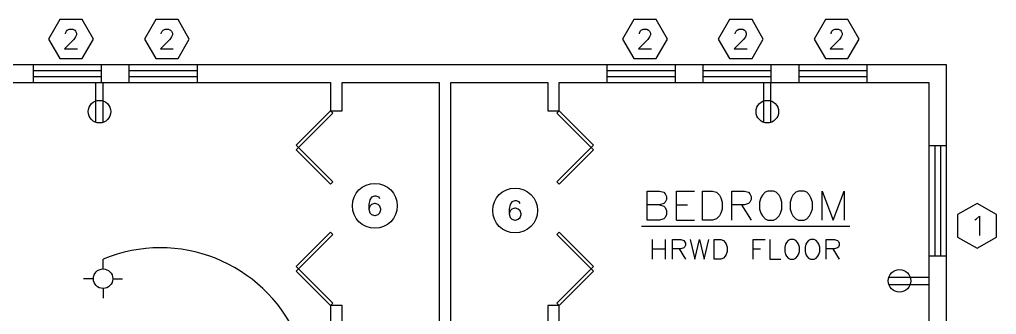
# Paper-space layout 'D-size Plot' of a CAD drawing. Extents: x 0 to 34.1, y 0 to 23.
# Drawn here: x 15.24 to 21.52, y 16.36 to 18.25 of the extents above; entities that cross this region are included whole.
import ezdxf
from ezdxf.xclip import XClip

# ---------------------------------------------------------------- set-up
doc = ezdxf.new("R2010")
doc.units = 0
doc.header["$XCLIPFRAME"] = 0
for name, color, linetype in [('DB - Windows', 7, 'Continuous'), ('Doors', 7, 'Continuous'), ('Lighting', 7, 'Continuous'), ('Power', 7, 'Continuous'), ('Text', 7, 'Continuous'), ('Walls', 7, 'Continuous')]:
    doc.layers.add(name, color=color, linetype=linetype)

# ---------------------------------------------------------------- blocks, each defined once
blk = doc.blocks.new('Viewport2')
at = {"layer": 'DB - Windows', "color": 5, "linetype": 'Continuous', "lineweight": 25, "true_color": 0x0000ff}
for p, q in [((15.3297, 17.9619), (15.3297, 17.8477)), ((15.3297, 17.9235), (15.7672, 17.9235)), ((15.7672, 17.9619), (15.7672, 17.8477)), ((15.9464, 17.9619), (15.9464, 17.8477)), ((15.9464, 17.9235), (16.3839, 17.9235)), ((16.3839, 17.9619), (16.3839, 17.8477)), ((19.0197, 17.9619), (19.0197, 17.8477)), ((19.0197, 17.9235), (19.4572, 17.9235)), ((19.4572, 17.9619), (19.4572, 17.8477)), ((19.6364, 17.9619), (19.6364, 17.8477)), ((19.6364, 17.9235), (20.0739, 17.9235)), ((20.0739, 17.9619), (20.0739, 17.8477)), ((20.2531, 17.9619), (20.2531, 17.8477)), ((20.2531, 17.9235), (20.6906, 17.9235)), ((20.6906, 17.9619), (20.6906, 17.8477)), ((15.3297, 17.8869), (15.7672, 17.8869)), ((15.9464, 17.8869), (16.3839, 17.8869)), ((19.0197, 17.8869), (19.4572, 17.8869)), ((19.6364, 17.8869), (20.0739, 17.8869)), ((20.2531, 17.8869), (20.6906, 17.8869)), ((21.2023, 17.441), (21.0881, 17.441)), ((21.1273, 17.441), (21.1273, 16.7327)), ((21.1631, 17.441), (21.1631, 16.7327)), ((21.2023, 16.7327), (21.0881, 16.7327))]:
    blk.add_line(p, q, dxfattribs=at)
for points in [[(15.5014, 18.2519), (15.4289, 18.1269), (15.5014, 18.0019), (15.6455, 18.0019), (15.718, 18.1269), (15.6455, 18.2519), (15.5014, 18.2519)], [(16.118, 18.2519), (16.0455, 18.1269), (16.118, 18.0019), (16.2622, 18.0019), (16.3339, 18.1269), (16.2622, 18.2519), (16.118, 18.2519)], [(19.1914, 18.2519), (19.1197, 18.1269), (19.1914, 18.0019), (19.3356, 18.0019), (19.4081, 18.1269), (19.3356, 18.2519), (19.1914, 18.2519)], [(19.8081, 18.2519), (19.7356, 18.1269), (19.8081, 18.0019), (19.9522, 18.0019), (20.0247, 18.1269), (19.9522, 18.2519), (19.8081, 18.2519)], [(20.4239, 18.2519), (20.3522, 18.1269), (20.4239, 18.0019), (20.5689, 18.0019), (20.6406, 18.1269), (20.5689, 18.2519), (20.4239, 18.2519)], [(21.5239, 16.9993), (21.3989, 17.071), (21.2739, 16.9993), (21.2739, 16.8543), (21.3989, 16.7827), (21.5239, 16.8543), (21.5239, 16.9993)]]:
    blk.add_lwpolyline(points, dxfattribs=at)
at = {"layer": 'DB - Windows', "color": 18, "linetype": 'Continuous', "lineweight": 25, "true_color": 0x000000}
for points in [[(15.538, 18.1594), (15.538, 18.1652), (15.5439, 18.1777), (15.5497, 18.1835), (15.5614, 18.1894), (15.5855, 18.1894), (15.5972, 18.1835), (15.603, 18.1777), (15.6089, 18.1652), (15.6089, 18.1535), (15.603, 18.1419), (15.5914, 18.1235), (15.5322, 18.0644), (15.6155, 18.0644)], [(16.1539, 18.1594), (16.1539, 18.1652), (16.1597, 18.1777), (16.1664, 18.1835), (16.178, 18.1894), (16.2014, 18.1894), (16.2139, 18.1835), (16.2197, 18.1777), (16.2255, 18.1652), (16.2255, 18.1535), (16.2197, 18.1419), (16.208, 18.1235), (16.148, 18.0644), (16.2314, 18.0644)], [(19.2281, 18.1594), (19.2281, 18.1652), (19.2339, 18.1777), (19.2397, 18.1835), (19.2522, 18.1894), (19.2756, 18.1894), (19.2872, 18.1835), (19.2939, 18.1777), (19.2997, 18.1652), (19.2997, 18.1535), (19.2939, 18.1419), (19.2814, 18.1235), (19.2222, 18.0644), (19.3056, 18.0644)], [(19.8447, 18.1594), (19.8447, 18.1652), (19.8506, 18.1777), (19.8564, 18.1835), (19.8681, 18.1894), (19.8922, 18.1894), (19.9039, 18.1835), (19.9097, 18.1777), (19.9156, 18.1652), (19.9156, 18.1535), (19.9097, 18.1419), (19.8981, 18.1235), (19.8381, 18.0644), (19.9214, 18.0644)], [(20.4606, 18.1594), (20.4606, 18.1652), (20.4664, 18.1777), (20.4723, 18.1835), (20.4848, 18.1894), (20.5081, 18.1894), (20.5206, 18.1835), (20.5264, 18.1777), (20.5323, 18.1652), (20.5323, 18.1535), (20.5264, 18.1419), (20.5139, 18.1235), (20.4548, 18.0644), (20.5381, 18.0644)], [(21.3839, 16.9652), (21.3956, 16.9718), (21.4139, 16.9893), (21.4139, 16.8643)]]:
    blk.add_lwpolyline(points, dxfattribs=at)
at = {"layer": 'Doors', "color": 163, "linetype": 'Continuous', "lineweight": 25, "true_color": 0x5c8ab8}
for points in [[(17.258, 17.651), (17.0372, 17.4293), (17.0222, 17.4443), (17.243, 17.6652), (17.258, 17.651)], [(18.6981, 17.651), (18.7122, 17.6652), (18.9331, 17.4443), (18.9189, 17.4293), (18.6981, 17.651)], [(17.258, 17.2085), (17.243, 17.1943), (17.0222, 17.4152), (17.0372, 17.4293), (17.258, 17.2085)], [(18.6981, 17.2085), (18.9189, 17.4293), (18.9331, 17.4152), (18.7122, 17.1943), (18.6981, 17.2085)], [(17.258, 16.8718), (17.0372, 16.651), (17.0222, 16.666), (17.243, 16.8868), (17.258, 16.8718)], [(18.6981, 16.8718), (18.7122, 16.8868), (18.9331, 16.666), (18.9189, 16.651), (18.6981, 16.8718)], [(17.258, 16.4302), (17.243, 16.4152), (17.0222, 16.636), (17.0372, 16.651), (17.258, 16.4302)], [(18.6981, 16.4302), (18.9189, 16.651), (18.9331, 16.636), (18.7122, 16.4152), (18.6981, 16.4302)]]:
    blk.add_lwpolyline(points, dxfattribs=at)
at = {"layer": 'Doors', "color": 18, "linetype": 'Continuous', "lineweight": 25, "true_color": 0x000000}
for points in [[(17.5597, 17.1002), (17.5539, 17.1118), (17.5355, 17.1177), (17.5239, 17.1177), (17.5064, 17.1118), (17.4939, 17.0943), (17.488, 17.0643), (17.488, 17.0343), (17.4939, 17.011), (17.5064, 16.9985), (17.5239, 16.9927), (17.5297, 16.9927), (17.548, 16.9985), (17.5597, 17.011), (17.5655, 17.0285), (17.5655, 17.0343), (17.5597, 17.0527), (17.548, 17.0643), (17.5297, 17.0702), (17.5239, 17.0702), (17.5064, 17.0643), (17.4939, 17.0527), (17.488, 17.0343)], [(18.4614, 17.0702), (18.4556, 17.0818), (18.4381, 17.0877), (18.4264, 17.0877), (18.4081, 17.0818), (18.3964, 17.0643), (18.3906, 17.0343), (18.3906, 17.0043), (18.3964, 16.981), (18.4081, 16.9685), (18.4264, 16.9627), (18.4322, 16.9627), (18.4497, 16.9685), (18.4614, 16.981), (18.4681, 16.9985), (18.4681, 17.0043), (18.4614, 17.0227), (18.4497, 17.0343), (18.4322, 17.0402), (18.4264, 17.0402), (18.4081, 17.0343), (18.3964, 17.0227), (18.3906, 17.0043)]]:
    blk.add_lwpolyline(points, dxfattribs=at)
at = {"layer": 'Doors', "color": 163, "linetype": 'Continuous', "lineweight": 25, "true_color": 0x5c8ab8}
for centre in [(17.5272, 17.0552), (18.4289, 17.0252)]:
    blk.add_circle(centre, 0.1442, dxfattribs=at)
at = {"layer": 'Lighting', "color": 30, "linetype": 'Continuous', "lineweight": 25, "true_color": 0xff7f00}
for p, q in [((15.7797, 16.6493), (15.7797, 16.7118)), ((15.7172, 16.5868), (15.6547, 16.5868)), ((15.8422, 16.5868), (15.9047, 16.5868)), ((15.7797, 16.5243), (15.7797, 16.4618))]:
    blk.add_line(p, q, dxfattribs=at)
blk.add_circle((15.7797, 16.5868), 0.0625, dxfattribs=at)
blk.add_arc((16.148, 15.8235), 0.9617, 24.3457, 112.5, dxfattribs=at)
at = {"layer": 'Power', "color": 6, "linetype": 'Continuous', "lineweight": 25, "true_color": 0xff00ff}
for p, q in [((15.733, 17.591), (15.733, 17.8477)), ((15.7797, 17.591), (15.7797, 17.8477)), ((20.0272, 17.591), (20.0272, 17.8477)), ((20.0739, 17.591), (20.0739, 17.8477)), ((20.8314, 16.596), (21.0881, 16.596)), ((20.8314, 16.5493), (21.0881, 16.5493))]:
    blk.add_line(p, q, dxfattribs=at)
for centre in [(15.7564, 17.6602), (20.0506, 17.6602), (20.9006, 16.5727)]:
    blk.add_circle(centre, 0.0725, dxfattribs=at)
at = {"layer": 'Text', "color": 18, "linetype": 'Continuous', "lineweight": 25, "true_color": 0x000000}
for p, q in [((19.4656, 17.061), (19.5364, 17.061)), ((19.8847, 17.061), (19.9472, 16.9627)), ((19.4656, 16.9627), (19.5814, 16.9627)), ((19.2422, 16.9252), (20.5814, 16.9252)), ((19.3106, 16.8377), (19.3106, 16.7127)), ((19.3939, 16.8377), (19.3939, 16.7127)), ((19.3106, 16.7785), (19.3939, 16.7785)), ((19.4831, 16.7785), (19.5247, 16.7127)), ((19.9597, 16.7785), (20.0072, 16.7785)), ((20.4714, 16.7785), (20.5131, 16.7127))]:
    blk.add_line(p, q, dxfattribs=at)
for points in [[(19.3581, 17.061), (19.3847, 17.0527), (19.3939, 17.0435), (19.4031, 17.0252), (19.4031, 16.9985), (19.3939, 16.981), (19.3847, 16.9718), (19.3581, 16.9627), (19.2781, 16.9627), (19.2781, 17.1502), (19.3581, 17.1502), (19.3847, 17.1418), (19.3939, 17.1327), (19.4031, 17.1152), (19.4031, 17.0968), (19.3939, 17.0793), (19.3847, 17.0702), (19.3581, 17.061), (19.2781, 17.061)], [(19.4656, 16.9627), (19.4656, 17.1502), (19.5814, 17.1502)], [(19.6347, 16.9627), (19.6347, 17.1502), (19.6972, 17.1502), (19.7239, 17.1418), (19.7422, 17.1235), (19.7514, 17.106), (19.7597, 17.0793), (19.7597, 17.0343), (19.7514, 17.0077), (19.7422, 16.9902), (19.7239, 16.9718), (19.6972, 16.9627), (19.6347, 16.9627)], [(19.8222, 16.9627), (19.8222, 17.1502), (19.9031, 17.1502), (19.9297, 17.1418), (19.9389, 17.1327), (19.9472, 17.1152), (19.9472, 17.0968), (19.9389, 17.0793), (19.9297, 17.0702), (19.9031, 17.061), (19.8222, 17.061)], [(20.0547, 17.1502), (20.0372, 17.1418), (20.0189, 17.1235), (20.0097, 17.106), (20.0014, 17.0793), (20.0014, 17.0343), (20.0097, 17.0077), (20.0189, 16.9902), (20.0372, 16.9718), (20.0547, 16.9627), (20.0906, 16.9627), (20.1081, 16.9718), (20.1264, 16.9902), (20.1347, 17.0077), (20.1439, 17.0343), (20.1439, 17.0793), (20.1347, 17.106), (20.1264, 17.1235), (20.1081, 17.1418), (20.0906, 17.1502), (20.0547, 17.1502)], [(20.2514, 17.1502), (20.2331, 17.1418), (20.2156, 17.1235), (20.2064, 17.106), (20.1972, 17.0793), (20.1972, 17.0343), (20.2064, 17.0077), (20.2156, 16.9902), (20.2331, 16.9718), (20.2514, 16.9627), (20.2872, 16.9627), (20.3047, 16.9718), (20.3222, 16.9902), (20.3314, 17.0077), (20.3406, 17.0343), (20.3406, 17.0793), (20.3314, 17.106), (20.3222, 17.1235), (20.3047, 17.1418), (20.2872, 17.1502), (20.2514, 17.1502)], [(20.4031, 16.9627), (20.4031, 17.1502), (20.4748, 16.9627), (20.5456, 17.1502), (20.5456, 16.9627)], [(19.4414, 16.7127), (19.4414, 16.8377), (19.4947, 16.8377), (19.5131, 16.8318), (19.5189, 16.826), (19.5247, 16.8143), (19.5247, 16.8027), (19.5189, 16.7902), (19.5131, 16.7843), (19.4947, 16.7785), (19.4414, 16.7785)], [(19.5547, 16.8377), (19.5847, 16.7127), (19.6139, 16.8377), (19.6439, 16.7127), (19.6739, 16.8377)], [(19.7097, 16.7127), (19.7097, 16.8377), (19.7514, 16.8377), (19.7689, 16.8318), (19.7806, 16.8202), (19.7864, 16.8085), (19.7931, 16.7902), (19.7931, 16.761), (19.7864, 16.7427), (19.7806, 16.731), (19.7689, 16.7193), (19.7514, 16.7127), (19.7097, 16.7127)], [(19.9597, 16.7127), (19.9597, 16.8377), (20.0372, 16.8377)], [(20.0664, 16.8377), (20.0664, 16.7127), (20.1381, 16.7127)], [(20.1972, 16.8377), (20.1856, 16.8318), (20.1739, 16.8202), (20.1681, 16.8085), (20.1622, 16.7902), (20.1622, 16.761), (20.1681, 16.7427), (20.1739, 16.731), (20.1856, 16.7193), (20.1972, 16.7127), (20.2214, 16.7127), (20.2331, 16.7193), (20.2456, 16.731), (20.2514, 16.7427), (20.2572, 16.761), (20.2572, 16.7902), (20.2514, 16.8085), (20.2456, 16.8202), (20.2331, 16.8318), (20.2214, 16.8377), (20.1972, 16.8377)], [(20.3289, 16.8377), (20.3164, 16.8318), (20.3047, 16.8202), (20.2989, 16.8085), (20.2931, 16.7902), (20.2931, 16.761), (20.2989, 16.7427), (20.3047, 16.731), (20.3164, 16.7193), (20.3289, 16.7127), (20.3522, 16.7127), (20.3639, 16.7193), (20.3764, 16.731), (20.3822, 16.7427), (20.3881, 16.761), (20.3881, 16.7902), (20.3822, 16.8085), (20.3764, 16.8202), (20.3639, 16.8318), (20.3522, 16.8377), (20.3289, 16.8377)], [(20.4298, 16.7127), (20.4298, 16.8377), (20.4831, 16.8377), (20.5014, 16.8318), (20.5073, 16.826), (20.5131, 16.8143), (20.5131, 16.8027), (20.5073, 16.7902), (20.5014, 16.7843), (20.4831, 16.7785), (20.4298, 16.7785)]]:
    blk.add_lwpolyline(points, dxfattribs=at)
at = {"layer": 'Walls', "color": 18, "linetype": 'Continuous', "lineweight": 25, "true_color": 0x000000}
for points in [[(14.2013, 12.4618), (13.8263, 12.4618), (13.8263, 10.4618), (14.2013, 10.4618), (14.2013, 9.7118), (14.9513, 9.7118), (14.9513, 9.3368), (17.9681, 9.3368), (17.9681, 9.7118), (21.2023, 9.7118), (21.2023, 17.9619), (14.2013, 17.9619), (14.2013, 17.2118), (13.8263, 17.2118), (13.8263, 15.2118), (14.2013, 15.2118), (14.2013, 12.4618)], [(14.3163, 17.8477), (17.243, 17.8477), (17.243, 17.6652), (17.3164, 17.6652), (17.3164, 17.8477), (17.9414, 17.8477), (17.9414, 16.2327)], [(17.3164, 16.2327), (17.3164, 16.4152), (17.243, 16.4152), (17.243, 16.1602)], [(18.7122, 16.2327), (18.7122, 16.4152), (18.6397, 16.4152), (18.6397, 16.2327)], [(18.0147, 16.2327), (18.0147, 17.8477), (18.6397, 17.8477), (18.6397, 17.6652), (18.7122, 17.6652), (18.7122, 17.8477), (21.0881, 17.8477), (21.0881, 14.4727)]]:
    blk.add_lwpolyline(points, dxfattribs=at)

psp = doc.layouts.new('D-size Plot')

# ---------------------------------------------------------------- block references
at = {"layer": 'Walls', "color": 7, "linetype": 'Continuous', "lineweight": 25}
ref = psp.add_blockref('Viewport2', (0, 0), dxfattribs=at)
XClip(ref).set_block_clipping_path([(13.2204893421, 8.7584784288), (21.906436643, 18.6843533483)])

doc.saveas('drawing.dxf')
